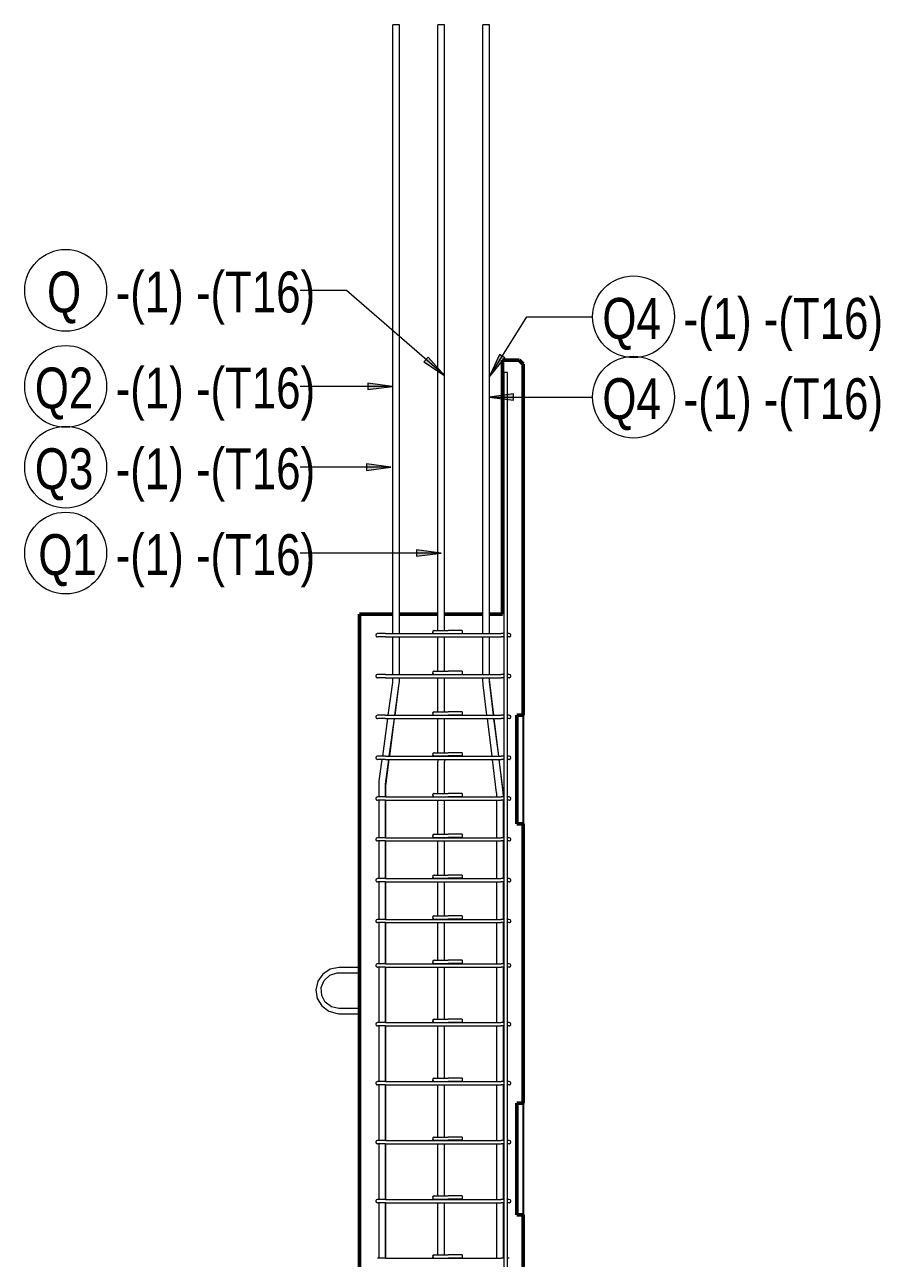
# Model space of a CAD drawing. Header units: millimetres. Extents: x 10527 to 22958, y -1469 to 13770.
# Drawn here: x 11896 to 13986, y 1466 to 4480 of the extents above; entities that cross this region are included whole.
import ezdxf

# ---------------------------------------------------------------- set-up
doc = ezdxf.new("R2010")
doc.units = ezdxf.units.MM
for name, color, linetype, lineweight in [('A-GENM', 13, 'Continuous', 18), ('A-WALL', 113, 'Continuous', 25), ('S-RBAR', 171, 'Continuous', 18), ('S-RBAR-IDEN', 171, 'Continuous', 9)]:
    doc.layers.add(name, color=color, linetype=linetype, lineweight=lineweight)
doc.styles.add('Nirmala UI Semilight', font='NirmalaS.ttf', dxfattribs={"width": 0.8, "height": 100})

# ---------------------------------------------------------------- blocks, each defined once
blk = doc.blocks.new('M_Rebar Tag_rfa MARK - ARROW-794226-Elevation Right 2')
at = {"layer": 'S-RBAR-IDEN'}
blk.add_circle((11996.2, 3596.2), 100, dxfattribs=at)

msp = doc.modelspace()

# ---------------------------------------------------------------- hatches: boundary and pattern name
at = {"layer": 'S-RBAR-IDEN'}
for points in [[(12921.6, 3622.6), (12881.5, 3667.9), (12871.2, 3656)], [(13031, 3618.8), (13069.5, 3665.6), (13056.1, 3673.9)], [(12794.8, 3596.2), (12734.8, 3604.1), (12734.8, 3588.3)], [(13030.6, 3570.1), (13090.6, 3562.2), (13090.6, 3578)], [(12790.8, 3398.9), (12730.8, 3406.8), (12730.8, 3391)], [(12913.6, 3189.1), (12853.6, 3197), (12853.6, 3181.2)]]:
    msp.add_hatch(color=256, dxfattribs=at).paths.add_polyline_path(points)

# ---------------------------------------------------------------- linework, layer by layer
at = {"layer": 'A-GENM'}
for p, q in [((12713.8, 2176.2), (12663.8, 2176.2)), ((12663.8, 2163.5), (12713.8, 2163.5)), ((12713.8, 2076.2), (12663.8, 2076.2)), ((12663.8, 2063.5), (12713.8, 2063.5))]:
    msp.add_line(p, q, dxfattribs=at)
at = {"layer": 'A-GENM', "flags": 128}
for points in [[(12663.8, 2176.2), (12642.7, 2172.1), (12624.7, 2160.5), (12612.4, 2142.9), (12607.5, 2122), (12610.8, 2100.8), (12621.7, 2082.4), (12638.8, 2069.4), (12659.4, 2063.7), (12663.8, 2063.5)], [(12663.8, 2076.2), (12645.4, 2080.3), (12630.4, 2091.7), (12621.7, 2108.4), (12620.8, 2127.2), (12627.9, 2144.7), (12641.7, 2157.5), (12659.6, 2163.3), (12663.8, 2163.5)]]:
    msp.add_lwpolyline(points, dxfattribs=at)
at = {"layer": 'A-WALL', "lineweight": 50}
for p, q in [((13104.3, 3660), (13063.8, 3660)), ((13063.8, 3660), (13063.8, 3040)), ((13113.8, 3650.4), (13104.3, 3660)), ((13113.8, 2792.7), (13113.8, 3650.4)), ((12713.8, 3040), (12713.8, 1040)), ((12795.8, 3040), (12713.8, 3040)), ((12905.8, 3040), (12811.8, 3040)), ((13015.7, 3040), (12921.8, 3040)), ((13063.8, 3040), (13031.8, 3040)), ((13098.8, 2527.3), (13098.8, 2792.7)), ((13098.8, 2792.7), (13113.8, 2792.7)), ((13113.8, 2527.3), (13098.8, 2527.3)), ((13113.8, 1844.9), (13113.8, 2527.3)), ((13098.8, 1572.1), (13098.8, 1844.9)), ((13098.8, 1844.9), (13113.8, 1844.9)), ((13113.8, 1572.1), (13098.8, 1572.1)), ((13113.8, -1395), (13113.8, 1572.1))]:
    msp.add_line(p, q, dxfattribs=at)
at = {"layer": 'A-WALL'}
for p, q in [((13113.8, 2792.7), (13113.8, 2527.3)), ((13113.8, 1844.9), (13113.8, 1572.1))]:
    msp.add_line(p, q, dxfattribs=at)
at = {"layer": 'S-RBAR'}
for p, q in [((12811.8, 4480), (12795.8, 4480)), ((12795.8, 2992.1), (12795.8, 4480)), ((12811.8, 2992.1), (12811.8, 4480)), ((12921.8, 4480), (12905.8, 4480)), ((12905.8, 3000), (12905.8, 4480)), ((12921.8, 3000), (12921.8, 4480)), ((13031.7, 4480), (13015.7, 4480)), ((13015.7, 2992.1), (13015.7, 4480)), ((13031.7, 2992.1), (13031.7, 4480)), ((13031.8, 2992.1), (13031.8, 4480)), ((13075.8, 3630), (13067.8, 3630)), ((13067.8, -1365), (13067.8, 3630)), ((13075.8, -1365), (13075.8, 3630)), ((12762.5, 2992.1), (12757.8, 2992.1)), ((12757.9, 2984.1), (12757.8, 2984.1)), ((12763.7, 2984.1), (12758.5, 2984.1)), ((12765, 2992.1), (12762.4, 2992.1)), ((12777.8, 2984.1), (12763.7, 2984.1)), ((12777.8, 2992.1), (12764.9, 2992.1)), ((12777.8, 2992.1), (13059.8, 2992.1)), ((12777.8, 2984.1), (13059.8, 2984.1)), ((12795.8, 2892.4), (12795.8, 2984.1)), ((12811.8, 2892.4), (12811.8, 2984.1)), ((12896.6, 3000), (12930.7, 3000)), ((12905.8, 2900.4), (12905.8, 2984.1)), ((12921.8, 2900.4), (12921.8, 2984.1)), ((12964.7, 3000), (12930.7, 3000)), ((12964.7, 3000), (12964.7, 2992.1)), ((13015.7, 2892.4), (13015.7, 2984.1)), ((13031.7, 2892.4), (13031.7, 2984.1)), ((13031.8, 2892.4), (13031.8, 2984.1)), ((13068.4, 2992.1), (13059.8, 2992.1)), ((13068.4, 2984.1), (13059.8, 2984.1)), ((13079.8, 2992.1), (13077, 2992.1)), ((13079.8, 2984.1), (13077, 2984.1)), ((12896.6, 2900.4), (12930.7, 2900.4)), ((12964.7, 2900.4), (12930.7, 2900.4)), ((12964.7, 2900.4), (12964.7, 2892.4)), ((12762.5, 2892.4), (12757.8, 2892.4)), ((12757.9, 2884.4), (12757.8, 2884.4)), ((12763.7, 2884.4), (12758.5, 2884.4)), ((12765, 2892.4), (12762.4, 2892.4)), ((12777.8, 2884.4), (12763.7, 2884.4)), ((12777.8, 2892.4), (12764.9, 2892.4)), ((12777.8, 2892.4), (13059.8, 2892.4)), ((12777.8, 2884.4), (13059.8, 2884.4)), ((12784.4, 2792.6), (12795.4, 2872.8)), ((12795.4, 2872.8), (12795.8, 2878.3)), ((12795.8, 2878.6), (12795.8, 2884.4)), ((12795.8, 2878.3), (12795.8, 2878.6)), ((12800.6, 2792.6), (12811.3, 2870.6)), ((12801.1, 2792.6), (12811.3, 2870.7)), ((12811.3, 2870.6), (12811.5, 2874.6)), ((12811.5, 2874.6), (12811.8, 2878.6)), ((12811.8, 2878.6), (12811.8, 2884.4)), ((12905.8, 2879.8), (12905.8, 2884.4)), ((12905.8, 2872.8), (12905.8, 2879.8)), ((12905.8, 2800.8), (12905.8, 2872.8)), ((12921.8, 2879.8), (12921.8, 2884.4)), ((12921.8, 2872.8), (12921.8, 2879.8)), ((12921.8, 2800.8), (12921.8, 2872.8)), ((13015.7, 2874.9), (13015.7, 2884.4)), ((13016, 2870.9), (13015.7, 2874.9)), ((13016.2, 2866.9), (13016, 2870.9)), ((13025.5, 2792.6), (13016.2, 2866.9)), ((13031.7, 2874.9), (13031.7, 2884.4)), ((13031.7, 2874.5), (13031.7, 2874.9)), ((13032.1, 2868.9), (13031.7, 2874.5)), ((13031.8, 2878.6), (13031.8, 2884.4)), ((13031.8, 2878.3), (13031.8, 2878.6)), ((13032.2, 2872.7), (13031.8, 2878.3)), ((13041.6, 2792.6), (13032.1, 2868.9)), ((13042.2, 2792.6), (13032.2, 2872.7)), ((13068.4, 2892.4), (13059.8, 2892.4)), ((13068.4, 2884.4), (13059.8, 2884.4)), ((13079.8, 2892.4), (13077, 2892.4)), ((13079.8, 2884.4), (13077, 2884.4)), ((12762.5, 2792.6), (12757.8, 2792.6)), ((12757.9, 2784.6), (12757.8, 2784.6)), ((12763.7, 2784.6), (12758.5, 2784.6)), ((12765, 2792.6), (12762.4, 2792.6)), ((12777.8, 2784.6), (12763.7, 2784.6)), ((12777.8, 2792.6), (12764.9, 2792.6)), ((12770.8, 2692.9), (12783.3, 2784.6)), ((12777.8, 2792.6), (13059.8, 2792.6)), ((12777.8, 2784.6), (13059.8, 2784.6)), ((12786.9, 2692.9), (12799.5, 2784.6)), ((12788, 2692.9), (12800, 2784.6)), ((12896.6, 2800.8), (12930.7, 2800.8)), ((12896.6, 2792.8), (12930.7, 2792.8)), ((12905.8, 2701.3), (12905.8, 2784.6)), ((12921.8, 2701.3), (12921.8, 2784.6)), ((12964.7, 2800.8), (12930.7, 2800.8)), ((12964.7, 2792.8), (12930.7, 2792.8)), ((12964.7, 2800.8), (12964.7, 2792.8)), ((13037.9, 2692.9), (13026.5, 2784.6)), ((13054.1, 2692.9), (13042.6, 2784.6)), ((13054.6, 2692.9), (13043.1, 2784.6)), ((13068.4, 2792.6), (13059.8, 2792.6)), ((13068.4, 2784.6), (13059.8, 2784.6)), ((13079.8, 2792.6), (13077, 2792.6)), ((13079.8, 2784.6), (13077, 2784.6)), ((12762.5, 2692.9), (12757.8, 2692.9)), ((12757.9, 2684.9), (12757.8, 2684.9)), ((12763.7, 2684.9), (12758.5, 2684.9)), ((12765, 2692.9), (12762.4, 2692.9)), ((12762.5, 2632.7), (12769.7, 2684.9)), ((12777.8, 2684.9), (12763.7, 2684.9)), ((12777.8, 2692.9), (12764.9, 2692.9)), ((12777.8, 2692.9), (13059.8, 2692.9)), ((12777.8, 2684.9), (13059.8, 2684.9)), ((12778.4, 2630.5), (12785.8, 2684.9)), ((12779.2, 2625.9), (12786.9, 2684.9)), ((12896.6, 2701.2), (12930.7, 2701.2)), ((12896.6, 2693.2), (12930.7, 2693.2)), ((12905.8, 2684.9), (12905.8, 2680)), ((12921.8, 2684.9), (12921.8, 2680)), ((12964.7, 2701.2), (12930.7, 2701.2)), ((12964.7, 2693.2), (12930.7, 2693.2)), ((12964.7, 2701.2), (12964.7, 2693.2)), ((13049.1, 2603.2), (13038.9, 2684.9)), ((13065, 2605.2), (13055.1, 2684.9)), ((13065.2, 2607.7), (13055.6, 2684.9)), ((13068.4, 2692.9), (13059.8, 2692.9)), ((13068.4, 2684.9), (13059.8, 2684.9)), ((13079.8, 2692.9), (13077, 2692.9)), ((13079.8, 2684.9), (13077, 2684.9)), ((12905.8, 2601.6), (12905.8, 2680)), ((12921.8, 2601.6), (12921.8, 2680)), ((12762, 2624.6), (12762.2, 2628.7)), ((12762, 2593.2), (12762, 2624.6)), ((12762.2, 2628.7), (12762.5, 2632.7)), ((12778, 2624.6), (12778.3, 2630.1)), ((12778, 2593.2), (12778, 2624.6)), ((12778.3, 2630.1), (12778.4, 2630.5)), ((12778.8, 2620), (12779.2, 2625.6)), ((12779.2, 2625.6), (12779.2, 2625.9)), ((12762.5, 2593.2), (12757.8, 2593.2)), ((12765, 2593.2), (12762.4, 2593.2)), ((12777.8, 2593.2), (12764.9, 2593.2)), ((12777.8, 2593.2), (13059.8, 2593.2)), ((12778.8, 2593.2), (12778.8, 2620)), ((12896.6, 2601.6), (12930.7, 2601.6)), ((12896.6, 2593.6), (12930.7, 2593.6)), ((12964.7, 2601.6), (12930.7, 2601.6)), ((12964.7, 2593.6), (12930.7, 2593.6)), ((12964.7, 2601.6), (12964.7, 2593.6)), ((13049.2, 2602.9), (13049.1, 2603.2)), ((13049.5, 2597.3), (13049.2, 2602.9)), ((13049.5, 2593.2), (13049.5, 2597.3)), ((13068.4, 2593.2), (13059.8, 2593.2)), ((13065.2, 2601.2), (13065, 2605.2)), ((13065.5, 2603.8), (13065.2, 2607.7)), ((13065.5, 2597.3), (13065.2, 2601.2)), ((13065.7, 2599.8), (13065.5, 2603.8)), ((13065.5, 2593.2), (13065.5, 2597.3)), ((13065.7, 2593.2), (13065.7, 2599.8)), ((13079.8, 2593.2), (13077, 2593.2)), ((12757.9, 2585.2), (12757.8, 2585.2)), ((12763.7, 2585.2), (12758.5, 2585.2)), ((12762, 2493.5), (12762, 2585.2)), ((12777.8, 2585.2), (12763.7, 2585.2)), ((12777.8, 2585.2), (13059.8, 2585.2)), ((12778, 2493.5), (12778, 2585.2)), ((12778.8, 2493.5), (12778.8, 2585.2)), ((12905.8, 2501.9), (12905.8, 2585.2)), ((12921.8, 2501.9), (12921.8, 2585.2)), ((13049.5, 2493.5), (13049.5, 2585.2)), ((13068.4, 2585.2), (13059.8, 2585.2)), ((13065.5, 2493.5), (13065.5, 2585.2)), ((13065.7, 2493.5), (13065.7, 2585.2)), ((13079.8, 2585.2), (13077, 2585.2)), ((12896.6, 2501.9), (12930.7, 2501.9)), ((12964.7, 2501.9), (12930.7, 2501.9)), ((12964.7, 2501.9), (12964.7, 2493.9)), ((12762.5, 2493.5), (12757.8, 2493.5)), ((12757.9, 2485.5), (12757.8, 2485.5)), ((12763.7, 2485.5), (12758.5, 2485.5)), ((12762, 2393.7), (12762, 2485.5)), ((12765, 2493.5), (12762.4, 2493.5)), ((12777.8, 2485.5), (12763.7, 2485.5)), ((12777.8, 2493.5), (12764.9, 2493.5)), ((12777.8, 2493.5), (13059.8, 2493.5)), ((12777.8, 2485.5), (13059.8, 2485.5)), ((12778, 2393.7), (12778, 2485.5)), ((12778.8, 2393.7), (12778.8, 2485.5)), ((12896.6, 2493.9), (12930.7, 2493.9)), ((12905.8, 2493.5), (12905.8, 2493.9)), ((12905.8, 2402.3), (12905.8, 2485.5)), ((12921.8, 2493.5), (12921.8, 2493.9)), ((12921.8, 2402.3), (12921.8, 2485.5)), ((12964.7, 2493.9), (12930.7, 2493.9)), ((13049.5, 2393.7), (13049.5, 2485.5)), ((13068.4, 2493.5), (13059.8, 2493.5)), ((13068.4, 2485.5), (13059.8, 2485.5)), ((13065.5, 2393.7), (13065.5, 2485.5)), ((13065.7, 2393.7), (13065.7, 2485.5)), ((13079.8, 2493.5), (13077, 2493.5)), ((13079.8, 2485.5), (13077, 2485.5)), ((12762.5, 2393.7), (12757.8, 2393.7)), ((12757.9, 2385.7), (12757.8, 2385.7)), ((12763.7, 2385.7), (12758.5, 2385.7)), ((12762, 2294), (12762, 2385.7)), ((12765, 2393.7), (12762.4, 2393.7)), ((12777.8, 2385.7), (12763.7, 2385.7)), ((12777.8, 2393.7), (12764.9, 2393.7)), ((12777.8, 2393.7), (13059.8, 2393.7)), ((12777.8, 2385.7), (13059.8, 2385.7)), ((12778, 2294), (12778, 2385.7)), ((12778.8, 2294), (12778.8, 2385.7)), ((12896.6, 2402.3), (12930.7, 2402.3)), ((12896.6, 2394.3), (12930.7, 2394.3)), ((12905.8, 2393.7), (12905.8, 2394.3)), ((12905.8, 2302.7), (12905.8, 2385.7)), ((12921.8, 2393.7), (12921.8, 2394.3)), ((12921.8, 2302.7), (12921.8, 2385.7)), ((12964.7, 2402.3), (12930.7, 2402.3)), ((12964.7, 2394.3), (12930.7, 2394.3)), ((12964.7, 2402.3), (12964.7, 2394.3)), ((13049.5, 2294), (13049.5, 2385.7)), ((13068.4, 2393.7), (13059.8, 2393.7)), ((13068.4, 2385.7), (13059.8, 2385.7)), ((13065.5, 2294), (13065.5, 2385.7)), ((13065.7, 2294), (13065.7, 2385.7)), ((13079.8, 2393.7), (13077, 2393.7)), ((13079.8, 2385.7), (13077, 2385.7)), ((12762.5, 2294), (12757.8, 2294)), ((12765, 2294), (12762.4, 2294)), ((12777.8, 2294), (12764.9, 2294)), ((12777.8, 2294), (13059.8, 2294)), ((12896.6, 2302.7), (12930.7, 2302.7)), ((12896.6, 2294.7), (12930.7, 2294.7)), ((12905.8, 2294), (12905.8, 2294.7)), ((12921.8, 2294), (12921.8, 2294.7)), ((12964.7, 2302.7), (12930.7, 2302.7)), ((12964.7, 2294.7), (12930.7, 2294.7)), ((12964.7, 2302.7), (12964.7, 2294.7)), ((13068.4, 2294), (13059.8, 2294)), ((13079.8, 2294), (13077, 2294)), ((12757.9, 2286), (12757.8, 2286)), ((12763.7, 2286), (12758.5, 2286)), ((12762, 2185.6), (12762, 2286)), ((12777.8, 2286), (12763.7, 2286)), ((12777.8, 2286), (13059.8, 2286)), ((12778, 2185.6), (12778, 2286)), ((12778.8, 2185.6), (12778.8, 2286)), ((12905.8, 2194), (12905.8, 2286)), ((12921.8, 2194), (12921.8, 2286)), ((13049.5, 2185.6), (13049.5, 2286)), ((13068.4, 2286), (13059.8, 2286)), ((13065.5, 2185.6), (13065.5, 2286)), ((13065.7, 2185.6), (13065.7, 2286)), ((13079.8, 2286), (13077, 2286)), ((12762.5, 2185.6), (12757.8, 2185.6)), ((12757.9, 2177.6), (12757.8, 2177.6)), ((12763.7, 2177.6), (12758.5, 2177.6)), ((12762, 2041.7), (12762, 2177.6)), ((12765, 2185.6), (12762.4, 2185.6)), ((12777.8, 2177.6), (12763.7, 2177.6)), ((12777.8, 2185.6), (12764.9, 2185.6)), ((12777.8, 2185.6), (13059.8, 2185.6)), ((12777.8, 2177.6), (13059.8, 2177.6)), ((12778, 2041.7), (12778, 2177.6)), ((12778.8, 2041.7), (12778.8, 2177.6)), ((12896.6, 2194), (12930.7, 2194)), ((12896.6, 2186), (12930.7, 2186)), ((12905.8, 2050.1), (12905.8, 2177.6)), ((12921.8, 2050.1), (12921.8, 2177.6)), ((12964.7, 2194), (12930.7, 2194)), ((12964.7, 2186), (12930.7, 2186)), ((12964.7, 2194), (12964.7, 2186)), ((13049.5, 2041.7), (13049.5, 2177.6)), ((13068.4, 2185.6), (13059.8, 2185.6)), ((13068.4, 2177.6), (13059.8, 2177.6)), ((13065.5, 2041.7), (13065.5, 2177.6)), ((13065.7, 2041.7), (13065.7, 2177.6)), ((13079.8, 2185.6), (13077, 2185.6)), ((13079.8, 2177.6), (13077, 2177.6)), ((12896.6, 2050.1), (12930.7, 2050.1)), ((12964.7, 2050.1), (12930.7, 2050.1)), ((12964.7, 2050.1), (12964.7, 2042.1)), ((12762.5, 2041.7), (12757.8, 2041.7)), ((12757.9, 2033.7), (12757.8, 2033.7)), ((12763.7, 2033.7), (12758.5, 2033.7)), ((12762, 1897.7), (12762, 2033.7)), ((12765, 2041.7), (12762.4, 2041.7)), ((12777.8, 2033.7), (12763.7, 2033.7)), ((12777.8, 2041.7), (12764.9, 2041.7)), ((12777.8, 2041.7), (13059.8, 2041.7)), ((12777.8, 2033.7), (13059.8, 2033.7)), ((12778, 1897.7), (12778, 2033.7)), ((12778.8, 1897.7), (12778.8, 2033.7)), ((12896.6, 2042.1), (12930.7, 2042.1)), ((12905.8, 1906.1), (12905.8, 2033.7)), ((12921.8, 1906.1), (12921.8, 2033.7)), ((12964.7, 2042.1), (12930.7, 2042.1)), ((13049.5, 1897.7), (13049.5, 2033.7)), ((13068.4, 2041.7), (13059.8, 2041.7)), ((13068.4, 2033.7), (13059.8, 2033.7)), ((13065.5, 1897.7), (13065.5, 2033.7)), ((13065.7, 1897.7), (13065.7, 2033.7)), ((13079.8, 2041.7), (13077, 2041.7)), ((13079.8, 2033.7), (13077, 2033.7)), ((12896.6, 1906.1), (12930.7, 1906.1)), ((12964.7, 1906.1), (12930.7, 1906.1)), ((12964.7, 1906.1), (12964.7, 1898.1)), ((12762.5, 1897.7), (12757.8, 1897.7)), ((12757.9, 1889.7), (12757.8, 1889.7)), ((12763.7, 1889.7), (12758.5, 1889.7)), ((12762, 1753.8), (12762, 1889.7)), ((12765, 1897.7), (12762.4, 1897.7)), ((12777.8, 1889.7), (12763.7, 1889.7)), ((12777.8, 1897.7), (12764.9, 1897.7)), ((12777.8, 1897.7), (13059.8, 1897.7)), ((12777.8, 1889.7), (13059.8, 1889.7)), ((12778, 1753.8), (12778, 1889.7)), ((12778.8, 1753.8), (12778.8, 1889.7)), ((12896.6, 1898.1), (12930.7, 1898.1)), ((12905.8, 1762.2), (12905.8, 1889.7)), ((12921.8, 1762.2), (12921.8, 1889.7)), ((12964.7, 1898.1), (12930.7, 1898.1)), ((13049.5, 1753.8), (13049.5, 1889.7)), ((13068.4, 1897.7), (13059.8, 1897.7)), ((13068.4, 1889.7), (13059.8, 1889.7)), ((13065.5, 1753.8), (13065.5, 1889.7)), ((13065.7, 1753.8), (13065.7, 1889.7)), ((13079.8, 1897.7), (13077, 1897.7)), ((13079.8, 1889.7), (13077, 1889.7)), ((12762.5, 1753.8), (12757.8, 1753.8)), ((12765, 1753.8), (12762.4, 1753.8)), ((12777.8, 1753.8), (12764.9, 1753.8)), ((12777.8, 1753.8), (13059.8, 1753.8)), ((12896.6, 1762.2), (12930.7, 1762.2)), ((12896.6, 1754.2), (12930.7, 1754.2)), ((12964.7, 1762.2), (12930.7, 1762.2)), ((12964.7, 1754.2), (12930.7, 1754.2)), ((12964.7, 1762.2), (12964.7, 1754.2)), ((13068.4, 1753.8), (13059.8, 1753.8)), ((13079.8, 1753.8), (13077, 1753.8)), ((12757.9, 1745.8), (12757.8, 1745.8)), ((12763.7, 1745.8), (12758.5, 1745.8)), ((12762, 1609.8), (12762, 1745.8)), ((12777.8, 1745.8), (12763.7, 1745.8)), ((12777.8, 1745.8), (13059.8, 1745.8)), ((12778, 1609.8), (12778, 1745.8)), ((12778.8, 1609.8), (12778.8, 1745.8)), ((12905.8, 1618.2), (12905.8, 1745.8)), ((12921.8, 1618.2), (12921.8, 1745.8)), ((13049.5, 1609.8), (13049.5, 1745.8)), ((13068.4, 1745.8), (13059.8, 1745.8)), ((13065.5, 1609.8), (13065.5, 1745.8)), ((13065.7, 1609.8), (13065.7, 1745.8)), ((13079.8, 1745.8), (13077, 1745.8)), ((12762.5, 1609.8), (12757.8, 1609.8)), ((12757.9, 1601.8), (12757.8, 1601.8)), ((12763.7, 1601.8), (12758.5, 1601.8)), ((12762, 1465.9), (12762, 1601.8)), ((12765, 1609.8), (12762.4, 1609.8)), ((12777.8, 1601.8), (12763.7, 1601.8)), ((12777.8, 1609.8), (12764.9, 1609.8)), ((12777.8, 1609.8), (13059.8, 1609.8)), ((12777.8, 1601.8), (13059.8, 1601.8)), ((12778, 1465.9), (12778, 1601.8)), ((12778.8, 1465.9), (12778.8, 1601.8)), ((12896.6, 1618.2), (12930.7, 1618.2)), ((12896.6, 1610.2), (12930.7, 1610.2)), ((12905.8, 1474.3), (12905.8, 1601.8)), ((12921.8, 1474.3), (12921.8, 1601.8)), ((12964.7, 1618.2), (12930.7, 1618.2)), ((12964.7, 1610.2), (12930.7, 1610.2)), ((12964.7, 1618.2), (12964.7, 1610.2)), ((13049.5, 1465.9), (13049.5, 1601.8)), ((13068.4, 1609.8), (13059.8, 1609.8)), ((13068.4, 1601.8), (13059.8, 1601.8)), ((13065.5, 1465.9), (13065.5, 1601.8)), ((13065.7, 1465.9), (13065.7, 1601.8)), ((13079.8, 1609.8), (13077, 1609.8)), ((13079.8, 1601.8), (13077, 1601.8)), ((12762.5, 1465.9), (12757.8, 1465.9)), ((12765, 1465.9), (12762.4, 1465.9)), ((12777.8, 1465.9), (12764.9, 1465.9)), ((12777.8, 1465.9), (13059.8, 1465.9)), ((12896.6, 1474.3), (12930.7, 1474.3)), ((12896.6, 1466.3), (12930.7, 1466.3)), ((12964.7, 1474.3), (12930.7, 1474.3)), ((12964.7, 1466.3), (12930.7, 1466.3)), ((12964.7, 1474.3), (12964.7, 1466.3)), ((13068.4, 1465.9), (13059.8, 1465.9)), ((13079.8, 1465.9), (13077, 1465.9))]:
    msp.add_line(p, q, dxfattribs=at)
for centre, start, end in [((12757.8, 2988.1), 90, 270), ((12757.8, 2988.1), 90, 270), ((12757.8, 2988.1), 120, 165), ((12757.8, 2988.1), 195, 240), ((12757.8, 2988.1), 255, 270), ((12896.6, 2996), 90, 255), ((12896.6, 2996), 120, 165), ((12896.6, 2996), 195, 240), ((12896.6, 2996), 90, 105), ((13079.8, 2988.1), 270, 90), ((13079.8, 2988.1), 270, 285), ((13079.8, 2988.1), 15, 60), ((13079.8, 2988.1), 300, 345), ((12896.6, 2896.4), 90, 270), ((12896.6, 2896.4), 120, 165), ((12896.6, 2896.4), 195, 240), ((12896.6, 2896.4), 90, 105), ((12757.8, 2888.4), 90, 270), ((12757.8, 2888.4), 90, 270), ((12757.8, 2888.4), 120, 165), ((12757.8, 2888.4), 195, 240), ((12757.8, 2888.4), 255, 270), ((13079.8, 2888.4), 270, 90), ((13079.8, 2888.4), 270, 285), ((13079.8, 2888.4), 15, 60), ((13079.8, 2888.4), 300, 345), ((12757.8, 2788.6), 90, 270), ((12757.8, 2788.6), 90, 270), ((12757.8, 2788.6), 120, 165), ((12757.8, 2788.6), 195, 240), ((12757.8, 2788.6), 255, 270), ((12896.6, 2796.8), 90, 270), ((12896.6, 2796.8), 120, 165), ((12896.6, 2796.8), 195, 240), ((12896.6, 2796.8), 90, 105), ((13079.8, 2788.6), 270, 90), ((13079.8, 2788.6), 270, 285), ((13079.8, 2788.6), 15, 60), ((13079.8, 2788.6), 300, 345), ((12757.8, 2688.9), 90, 270), ((12757.8, 2688.9), 90, 270), ((12757.8, 2688.9), 120, 165), ((12757.8, 2688.9), 195, 240), ((12757.8, 2688.9), 255, 270), ((12896.6, 2697.2), 90, 270), ((12896.6, 2697.2), 120, 165), ((12896.6, 2697.2), 195, 240), ((12896.6, 2697.2), 90, 105), ((13079.8, 2688.9), 270, 90), ((13079.8, 2688.9), 270, 285), ((13079.8, 2688.9), 15, 60), ((13079.8, 2688.9), 300, 345), ((12757.8, 2589.2), 90, 270), ((12757.8, 2589.2), 90, 270), ((12757.8, 2589.2), 120, 165), ((12896.6, 2597.6), 90, 270), ((12896.6, 2597.6), 120, 165), ((12896.6, 2597.6), 195, 240), ((12896.6, 2597.6), 90, 105), ((13079.8, 2589.2), 270, 90), ((13079.8, 2589.2), 15, 60), ((12757.8, 2589.2), 195, 240), ((12757.8, 2589.2), 255, 270), ((13079.8, 2589.2), 270, 285), ((13079.8, 2589.2), 300, 345), ((12896.6, 2497.9), 90, 270), ((12896.6, 2497.9), 90, 105), ((12757.8, 2489.5), 90, 270), ((12757.8, 2489.5), 90, 270), ((12757.8, 2489.5), 120, 165), ((12757.8, 2489.5), 195, 240), ((12757.8, 2489.5), 255, 270), ((12896.6, 2497.9), 120, 165), ((12896.6, 2497.9), 195, 240), ((13079.8, 2489.5), 270, 90), ((13079.8, 2489.5), 270, 285), ((13079.8, 2489.5), 15, 60), ((13079.8, 2489.5), 300, 345), ((12757.8, 2389.7), 90, 270), ((12757.8, 2389.7), 90, 270), ((12757.8, 2389.7), 120, 165), ((12757.8, 2389.7), 195, 240), ((12757.8, 2389.7), 255, 270), ((12896.6, 2398.3), 90, 270), ((12896.6, 2398.3), 121.4186, 165), ((12896.6, 2398.3), 195, 240), ((12896.6, 2398.3), 90, 105), ((13079.8, 2389.7), 270, 90), ((13079.8, 2389.7), 270, 285), ((13079.8, 2389.7), 15, 60), ((13079.8, 2389.7), 300, 345), ((12757.8, 2290), 90, 270), ((12757.8, 2290), 90, 270), ((12757.8, 2290), 120, 165), ((12896.6, 2298.7), 90, 270), ((12896.6, 2298.7), 120, 165), ((12896.6, 2298.7), 195, 240), ((12896.6, 2298.7), 90, 105), ((13079.8, 2290), 270, 90), ((13079.8, 2290), 15, 60), ((12757.8, 2290), 195, 240), ((12757.8, 2290), 255, 270), ((13079.8, 2290), 270, 285), ((13079.8, 2290), 300, 345), ((12757.8, 2181.6), 90, 270), ((12757.8, 2181.6), 90, 270), ((12757.8, 2181.6), 120, 165), ((12757.8, 2181.6), 195, 240), ((12757.8, 2181.6), 255, 270), ((12896.6, 2190), 90, 270), ((12896.6, 2190), 120, 165), ((12896.6, 2190), 195, 240), ((12896.6, 2190), 90, 105), ((13079.8, 2181.6), 270, 90), ((13079.8, 2181.6), 270, 285), ((13079.8, 2181.6), 15, 60), ((13079.8, 2181.6), 300, 345), ((12896.6, 2046.1), 90, 270), ((12896.6, 2046.1), 90, 105), ((12757.8, 2037.7), 90, 270), ((12757.8, 2037.7), 90, 270), ((12757.8, 2037.7), 120, 165), ((12757.8, 2037.7), 195, 240), ((12757.8, 2037.7), 255, 270), ((12896.6, 2046.1), 120, 165), ((12896.6, 2046.1), 195, 240), ((13079.8, 2037.7), 270, 90), ((13079.8, 2037.7), 270, 285), ((13079.8, 2037.7), 15, 60), ((13079.8, 2037.7), 300, 345), ((12896.6, 1902.1), 90, 270), ((12896.6, 1902.1), 120, 165), ((12896.6, 1902.1), 195, 240), ((12896.6, 1902.1), 90, 105), ((12757.8, 1893.7), 90, 270), ((12757.8, 1893.7), 90, 270), ((12757.8, 1893.7), 120, 165), ((12757.8, 1893.7), 195, 240), ((12757.8, 1893.7), 255, 270), ((13079.8, 1893.7), 270, 90), ((13079.8, 1893.7), 270, 285), ((13079.8, 1893.7), 15, 60), ((13079.8, 1893.7), 300, 345), ((12757.8, 1749.8), 90, 270), ((12757.8, 1749.8), 90, 270), ((12757.8, 1749.8), 120, 165), ((12757.8, 1749.8), 195, 240), ((12896.6, 1758.2), 90, 270), ((12896.6, 1758.2), 120, 165), ((12896.6, 1758.2), 195, 240), ((12896.6, 1758.2), 90, 105), ((13079.8, 1749.8), 270, 90), ((13079.8, 1749.8), 15, 60), ((13079.8, 1749.8), 300, 345), ((12757.8, 1749.8), 255, 270), ((13079.8, 1749.8), 270, 285), ((12757.8, 1605.8), 90, 270), ((12757.8, 1605.8), 90, 270), ((12757.8, 1605.8), 120, 165), ((12757.8, 1605.8), 195, 240), ((12757.8, 1605.8), 255, 270), ((12896.6, 1614.2), 90, 270), ((12896.6, 1614.2), 120, 165), ((12896.6, 1614.2), 195, 240), ((12896.6, 1614.2), 90, 105), ((13079.8, 1605.8), 270, 90), ((13079.8, 1605.8), 270, 285), ((13079.8, 1605.8), 15, 60), ((13079.8, 1605.8), 300, 345), ((12896.6, 1470.3), 90, 270), ((12896.6, 1470.3), 120, 165), ((12896.6, 1470.3), 195, 240), ((12896.6, 1470.3), 90, 105)]:
    msp.add_arc(centre, 4, start, end, dxfattribs=at)
at = {"layer": 'S-RBAR-IDEN'}
for p, q in [((12682, 3830.8), (12569.3, 3830.8)), ((12921.6, 3622.6), (12682, 3830.8)), ((13031, 3618.8), (13123, 3766.3)), ((13123, 3766.3), (13283.5, 3766.3)), ((12881.5, 3667.9), (12871.2, 3656)), ((12871.2, 3656), (12921.6, 3622.6)), ((12921.6, 3622.6), (12881.5, 3667.9)), ((13056.1, 3673.9), (13031, 3618.8)), ((13031, 3618.8), (13069.5, 3665.6)), ((13069.5, 3665.6), (13056.1, 3673.9)), ((12794.8, 3596.2), (12569.3, 3596.2)), ((12794.8, 3596.2), (12734.8, 3604.1)), ((12734.8, 3604.1), (12734.8, 3588.3)), ((12734.8, 3588.3), (12794.8, 3596.2)), ((13090.6, 3578), (13030.6, 3570.1)), ((13030.6, 3570.1), (13090.6, 3562.2)), ((13030.6, 3570.1), (13283.5, 3570.1)), ((13090.6, 3562.2), (13090.6, 3578)), ((12790.8, 3398.9), (12730.8, 3406.8)), ((12730.8, 3406.8), (12730.8, 3391)), ((12790.8, 3398.9), (12569.3, 3398.9)), ((12730.8, 3391), (12790.8, 3398.9)), ((12913.6, 3189.1), (12853.6, 3197)), ((12853.6, 3197), (12853.6, 3181.2)), ((12913.6, 3189.1), (12569.3, 3189.1)), ((12853.6, 3181.2), (12913.6, 3189.1))]:
    msp.add_line(p, q, dxfattribs=at)

# ---------------------------------------------------------------- block references
for p in [(0, 234.6), (1387.3, 170.1), (0, 0), (1387.3, -26.2), (0, -197.4), (0, -407.2)]:
    msp.add_blockref('M_Rebar Tag_rfa MARK - ARROW-794226-Elevation Right 2', p, dxfattribs=at)

# ---------------------------------------------------------------- texts
at = {"layer": 'S-RBAR-IDEN', "char_height": 100, "attachment_point": 1, "style": 'Nirmala UI Semilight'}
for s, insert, width in [('Q', (11950.8, 3876.9), 102.616), ('-(1) -(T16)', (12118.4, 3876.9), 543.865), ('Q4', (13307.4, 3812.4), 177.013), ('-(1) -(T16)', (13505.7, 3812.4), 543.865), ('-(1) -(T16)', (12118.4, 3642.3), 543.865), ('Q2', (11921, 3642.3), 174.447), ('Q4', (13307.4, 3616.2), 177.013), ('-(1) -(T16)', (13505.7, 3616.2), 543.865), ('Q3', (11921, 3445), 174.447), ('-(1) -(T16)', (12118.4, 3445), 543.865), ('Q1', (11929.5, 3235.2), 153.924), ('-(1) -(T16)', (12118.4, 3235.2), 543.865)]:
    msp.add_mtext(s, dxfattribs=dict(at, insert=insert, width=width))

doc.saveas('drawing.dxf')
